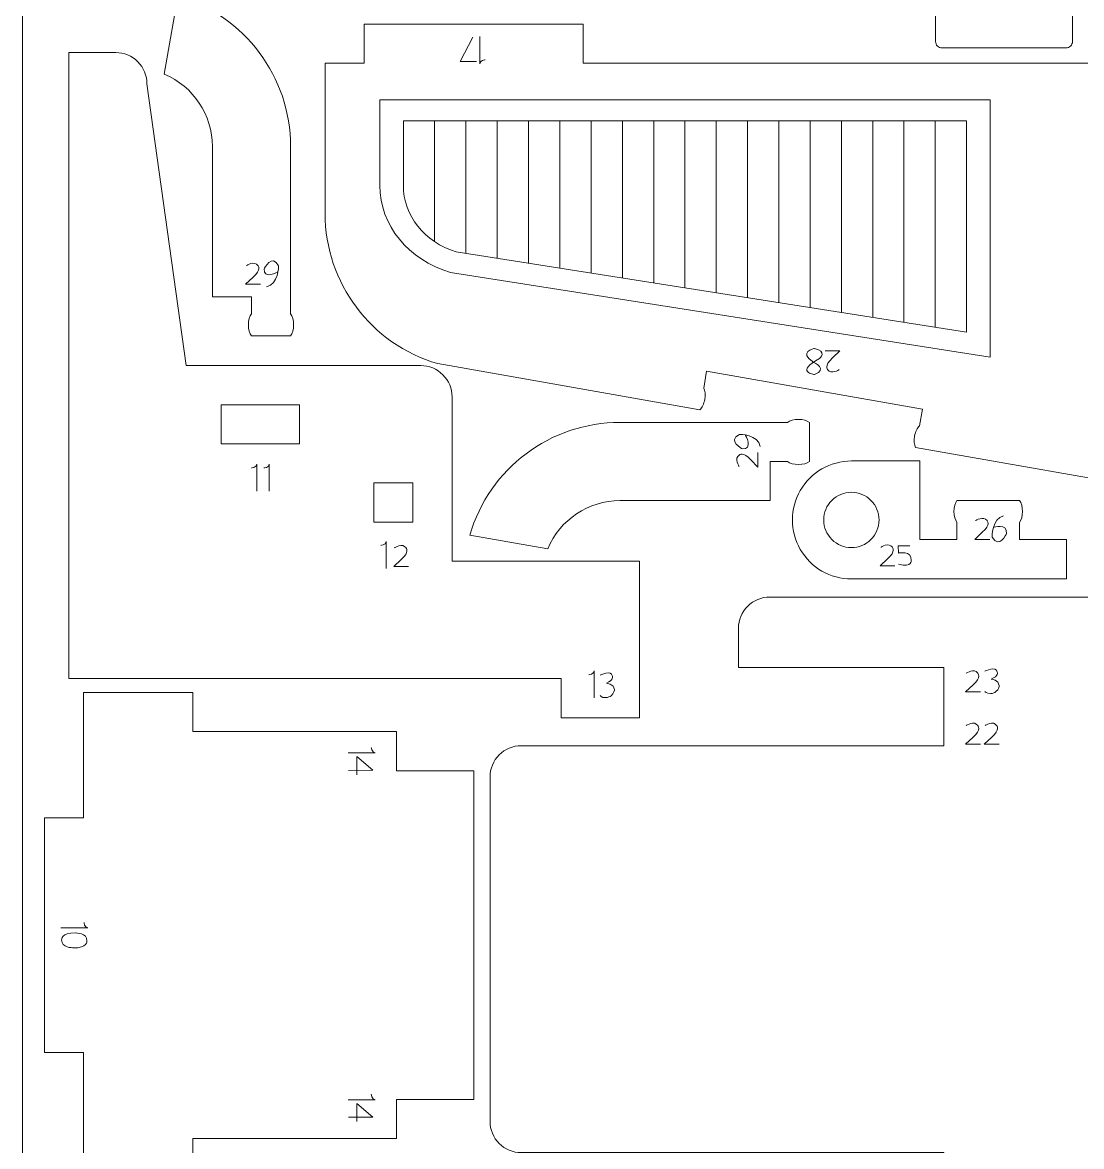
# Model space of a CAD drawing. Header units: centimetres. Extents: x -25 to 25, y -32.5 to 32.5.
# Drawn here: x -1.5 to 6.71, y -21.6 to -12.9 of the extents above; entities that cross this region are included whole.
import ezdxf

# ---------------------------------------------------------------- set-up
doc = ezdxf.new("R2010")
doc.units = ezdxf.units.CM
doc.header["$MEASUREMENT"] = 0
doc.layers.add('Capa 1', color=7, linetype='Continuous')

msp = doc.modelspace()

# ---------------------------------------------------------------- linework, layer by layer
at = {"layer": 'Capa 1', "color": 250, "lineweight": 9}
for points, knots in [([(6.31946, -12.79217), (6.31946, -12.79217), (6.63539, -12.79088), (6.63539, -12.79088), (6.63539, -12.79088), (6.63539, -12.79088), (6.63539, -13.04341), (6.63539, -13.04341), (6.63539, -13.04341), (6.63539, -13.05681), (6.63006, -13.06965), (6.62063, -13.07912), (6.62063, -13.07912), (6.61119, -13.0886), (6.59826, -13.09391), (6.58487, -13.09393), (6.58487, -13.09393), (6.58487, -13.09393), (5.62526, -13.09393), (5.62526, -13.09393), (5.62526, -13.09393), (5.61187, -13.09393), (5.59899, -13.08855), (5.58956, -13.07916), (5.58956, -13.07916), (5.58013, -13.06977), (5.57474, -13.05681), (5.57474, -13.04341), (5.57474, -13.04341), (5.57474, -13.04341), (5.57474, -11.84131), (5.57474, -11.84131), (5.57474, -11.84131), (5.57474, -11.84131), (5.22115, -11.84131), (5.22115, -11.84131), (5.22115, -11.84131), (5.22115, -11.84131), (5.22115, -7.09554), (5.22115, -7.09554), (5.22115, -7.09554), (5.22115, -7.09554), (5.57474, -7.09554), (5.57474, -7.09554), (5.57474, -7.09554), (5.57474, -7.09554), (5.57474, -5.91364), (5.57474, -5.91364), (5.57474, -5.91364), (5.57474, -5.90026), (5.58013, -5.86718), (5.58952, -5.85775), (5.58952, -5.85775), (5.59891, -5.84832), (5.61187, -5.84294), (5.62526, -5.84294), (5.62526, -5.84294), (5.62526, -5.84294), (6.58487, -5.84294), (6.58487, -5.84294), (6.58487, -5.84294), (6.59826, -5.84294), (6.61111, -5.84823), (6.62059, -5.85771), (6.62059, -5.85771), (6.63004, -5.86716), (6.63537, -5.88006), (6.63539, -5.89344), (6.63539, -5.89344), (6.63539, -5.89344), (6.63539, -6.14599), (6.63539, -6.14599), (6.63539, -6.14599), (6.63539, -6.14599), (6.31946, -6.1447), (6.31946, -6.1447)], [0, 0, 0, 0, 0.05, 0.05, 0.05, 0.05, 0.1, 0.1, 0.1, 0.1, 0.15, 0.15, 0.15, 0.15, 0.2, 0.2, 0.2, 0.2, 0.25, 0.25, 0.25, 0.25, 0.3, 0.3, 0.3, 0.3, 0.35, 0.35, 0.35, 0.35, 0.4, 0.4, 0.4, 0.4, 0.45, 0.45, 0.45, 0.45, 0.5, 0.5, 0.5, 0.5, 0.55, 0.55, 0.55, 0.55, 0.6, 0.6, 0.6, 0.6, 0.65, 0.65, 0.65, 0.65, 0.7, 0.7, 0.7, 0.7, 0.75, 0.75, 0.75, 0.75, 0.8, 0.8, 0.8, 0.8, 0.85, 0.85, 0.85, 0.85, 0.9, 0.9, 0.9, 0.9, 1, 1, 1, 1]), ([(0.27553, -15.1528), (0.27553, -15.1528), (0.27553, -15.01993), (0.27553, -15.01993), (0.27553, -15.01993), (0.27553, -15.01993), (-0.02747, -15.01993), (-0.02747, -15.01993), (-0.02747, -15.01993), (-0.02747, -15.01993), (-0.02747, -13.85626), (-0.02747, -13.85626), (-0.02747, -13.85626), (-0.02756, -13.61186), (-0.17405, -13.39157), (-0.39952, -13.29728), (-0.39952, -13.29728), (-0.39952, -13.29728), (-0.29347, -12.69297), (-0.29347, -12.69297), (-0.29347, -12.69297), (0.22308, -12.84379), (0.57823, -13.31816), (0.57849, -13.85626), (0.57849, -13.85626), (0.57849, -13.85626), (0.57853, -15.1528), (0.57853, -15.1528)], [0, 0, 0, 0, 0.125, 0.125, 0.125, 0.125, 0.25, 0.25, 0.25, 0.25, 0.375, 0.375, 0.375, 0.375, 0.5, 0.5, 0.5, 0.5, 0.625, 0.625, 0.625, 0.625, 0.75, 0.75, 0.75, 0.75, 1, 1, 1, 1]), ([(0.27553, -15.1528), (0.26154, -15.17076), (0.25227, -15.20215), (0.25227, -15.23787), (0.25227, -15.23787), (0.25227, -15.27358), (0.26154, -15.30497), (0.27553, -15.32293)], [0, 0, 0, 0, 0.3333333, 0.3333333, 0.3333333, 0.3333333, 1, 1, 1, 1]), ([(0.57853, -15.1528), (0.59252, -15.17076), (0.60179, -15.20215), (0.60179, -15.23787), (0.60179, -15.23787), (0.60179, -15.27358), (0.59252, -15.30497), (0.57853, -15.32293)], [0, 0, 0, 0, 0.3333333, 0.3333333, 0.3333333, 0.3333333, 1, 1, 1, 1]), ([(4.42689, -16.29639), (4.42689, -16.29639), (4.29402, -16.29639), (4.29402, -16.29639), (4.29402, -16.29639), (4.29402, -16.29639), (4.29402, -16.59939), (4.29402, -16.59939), (4.29402, -16.59939), (4.29402, -16.59939), (3.13035, -16.59939), (3.13035, -16.59939), (3.13035, -16.59939), (2.88595, -16.59948), (2.66566, -16.74597), (2.57137, -16.97144), (2.57137, -16.97144), (2.57137, -16.97144), (1.96706, -16.86539), (1.96706, -16.86539), (1.96706, -16.86539), (2.11788, -16.34884), (2.59225, -15.99369), (3.13035, -15.99343), (3.13035, -15.99343), (3.13035, -15.99343), (4.42689, -15.99339), (4.42689, -15.99339)], [0, 0, 0, 0, 0.125, 0.125, 0.125, 0.125, 0.25, 0.25, 0.25, 0.25, 0.375, 0.375, 0.375, 0.375, 0.5, 0.5, 0.5, 0.5, 0.625, 0.625, 0.625, 0.625, 0.75, 0.75, 0.75, 0.75, 1, 1, 1, 1]), ([(4.42689, -15.99339), (4.44485, -15.9794), (4.47624, -15.97013), (4.51196, -15.97013), (4.51196, -15.97013), (4.54767, -15.97013), (4.57906, -15.9794), (4.59702, -15.99339)], [0, 0, 0, 0, 0.3333333, 0.3333333, 0.3333333, 0.3333333, 1, 1, 1, 1]), ([(4.42689, -16.29639), (4.44485, -16.31038), (4.47624, -16.31965), (4.51196, -16.31965), (4.51196, -16.31965), (4.54767, -16.31965), (4.57906, -16.31038), (4.59702, -16.29639)], [0, 0, 0, 0, 0.3333333, 0.3333333, 0.3333333, 0.3333333, 1, 1, 1, 1]), ([(1.99942, -18.69102), (1.99942, -18.69102), (1.39809, -18.69102), (1.39809, -18.69102), (1.39809, -18.69102), (1.39809, -18.69102), (1.39809, -18.38802), (1.39809, -18.38802), (1.39809, -18.38802), (1.39809, -18.38802), (-0.17743, -18.38802), (-0.17743, -18.38802), (-0.17743, -18.38802), (-0.17743, -18.38802), (-0.17743, -18.08502), (-0.17743, -18.08502), (-0.17743, -18.08502), (-0.17743, -18.08502), (-1.02575, -18.08502), (-1.02575, -18.08502), (-1.02575, -18.08502), (-1.02575, -18.08502), (-1.02575, -19.05458), (-1.02575, -19.05458), (-1.02575, -19.05458), (-1.02575, -19.05458), (-1.32875, -19.05458), (-1.32875, -19.05458), (-1.32875, -19.05458), (-1.32875, -19.05458), (-1.32875, -20.87251), (-1.32875, -20.87251), (-1.32875, -20.87251), (-1.32875, -20.87251), (-1.02575, -20.87251), (-1.02575, -20.87251), (-1.02575, -20.87251), (-1.02575, -20.87251), (-1.02575, -21.84203), (-1.02575, -21.84203), (-1.02575, -21.84203), (-1.02575, -21.84203), (-0.17743, -21.84203), (-0.17743, -21.84203), (-0.17743, -21.84203), (-0.17743, -21.84203), (-0.17743, -21.53907), (-0.17743, -21.53907), (-0.17743, -21.53907), (-0.17743, -21.53907), (1.39809, -21.53907), (1.39809, -21.53907), (1.39809, -21.53907), (1.39809, -21.53907), (1.39809, -21.23607), (1.39809, -21.23607), (1.39809, -21.23607), (1.39809, -21.23607), (1.99942, -21.23607), (1.99942, -21.23607), (1.99942, -21.23607), (1.99942, -21.23607), (1.99942, -18.69102), (1.99942, -18.69102)], [0, 0, 0, 0, 0.0588235, 0.0588235, 0.0588235, 0.0588235, 0.1176471, 0.1176471, 0.1176471, 0.1176471, 0.1764706, 0.1764706, 0.1764706, 0.1764706, 0.2352941, 0.2352941, 0.2352941, 0.2352941, 0.2941176, 0.2941176, 0.2941176, 0.2941176, 0.3529412, 0.3529412, 0.3529412, 0.3529412, 0.4117647, 0.4117647, 0.4117647, 0.4117647, 0.4705882, 0.4705882, 0.4705882, 0.4705882, 0.5294118, 0.5294118, 0.5294118, 0.5294118, 0.5882353, 0.5882353, 0.5882353, 0.5882353, 0.6470588, 0.6470588, 0.6470588, 0.6470588, 0.7058824, 0.7058824, 0.7058824, 0.7058824, 0.7647059, 0.7647059, 0.7647059, 0.7647059, 0.8235294, 0.8235294, 0.8235294, 0.8235294, 0.8823529, 0.8823529, 0.8823529, 0.8823529, 1, 1, 1, 1])]:
    msp.add_open_spline(points, degree=3, knots=knots, dxfattribs=at)
at = {"layer": 'Capa 1', "color": 250, "lineweight": 20}
msp.add_open_spline([(-1.49818, -21.91744), (-1.49818, -21.91744), (-1.49818, -12.53607), (-1.49818, -12.53607)], degree=3, dxfattribs=at)
at = {"layer": 'Capa 1', "color": 18, "lineweight": 9}
for points, knots in [([(13.26842, -21.57403), (13.33275, -21.57399), (13.39441, -21.5484), (13.4399, -21.50291), (13.4399, -21.50291), (13.48535, -21.45737), (13.51086, -21.39597), (13.51082, -21.33163), (13.51082, -21.33163), (13.51082, -21.33163), (13.51082, -21.27107), (13.51082, -21.27107), (13.51082, -21.27107), (13.51082, -21.27107), (11.93529, -21.27107), (11.93529, -21.27107), (11.93529, -21.27107), (11.93529, -21.27107), (11.93529, -20.96807), (11.93529, -20.96807), (11.93529, -20.96807), (11.93529, -20.96807), (13.51082, -20.96807), (13.51082, -20.96807), (13.51082, -20.96807), (13.51082, -20.96807), (13.51082, -16.74842), (13.51082, -16.74842), (13.51082, -16.74842), (13.51082, -16.72351), (13.52355, -16.70038), (13.54455, -16.68701), (13.54455, -16.68701), (13.54455, -16.68701), (14.1607, -16.29561), (14.1607, -16.29561), (14.1607, -16.29561), (14.51081, -16.07307), (14.72282, -15.68749), (14.72274, -15.27262), (14.72274, -15.27262), (14.72274, -15.27262), (14.72274, -13.21166), (14.72274, -13.21166), (14.72274, -13.21166), (14.72274, -13.21166), (13.51082, -13.21166), (13.51082, -13.21166), (13.51082, -13.21166), (13.51082, -13.21166), (13.51082, -14.06002), (13.51082, -14.06002), (13.51082, -14.06002), (13.51082, -14.06002), (13.20782, -14.06002), (13.20782, -14.06002), (13.20782, -14.06002), (13.20782, -14.06002), (13.20782, -13.21166), (13.20782, -13.21166), (13.20782, -13.21166), (13.20782, -13.21166), (12.84426, -13.21166), (12.84426, -13.21166), (12.84426, -13.21166), (12.84426, -13.21166), (12.84426, -12.90866), (12.84426, -12.90866), (12.84426, -12.90866), (12.84426, -12.90866), (11.14753, -12.90866), (11.14753, -12.90866), (11.14753, -12.90866), (11.14753, -12.90866), (11.14753, -13.21166), (11.14753, -13.21166), (11.14753, -13.21166), (11.14753, -13.21166), (7.75413, -13.21166), (7.75413, -13.21166), (7.75413, -13.21166), (7.75413, -13.21166), (7.75413, -14.06002), (7.75413, -14.06002), (7.75413, -14.06002), (7.75413, -14.06002), (7.45113, -14.06002), (7.45113, -14.06002), (7.45113, -14.06002), (7.45113, -14.06002), (7.45113, -13.21166), (7.45113, -13.21166), (7.45113, -13.21166), (7.45113, -13.21166), (2.84576, -13.21166), (2.84576, -13.21166), (2.84576, -13.21166), (2.84576, -13.21166), (2.84576, -12.90866), (2.84576, -12.90866), (2.84576, -12.90866), (2.84576, -12.90866), (1.14908, -12.90866), (1.14908, -12.90866), (1.14908, -12.90866), (1.14908, -12.90866), (1.14908, -13.21166), (1.14908, -13.21166), (1.14908, -13.21166), (1.14908, -13.21166), (0.84608, -13.21166), (0.84608, -13.21166), (0.84608, -13.21166), (0.84608, -13.21166), (0.84608, -14.37533), (0.84608, -14.37533), (0.84608, -14.37533), (0.84629, -14.91403), (1.20098, -15.38771), (1.71808, -15.53862), (1.71808, -15.53862), (1.71808, -15.53862), (3.74904, -15.89496), (3.74904, -15.89496)], [0, 0, 0, 0, 0.03125, 0.03125, 0.03125, 0.03125, 0.0625, 0.0625, 0.0625, 0.0625, 0.09375, 0.09375, 0.09375, 0.09375, 0.125, 0.125, 0.125, 0.125, 0.15625, 0.15625, 0.15625, 0.15625, 0.1875, 0.1875, 0.1875, 0.1875, 0.21875, 0.21875, 0.21875, 0.21875, 0.25, 0.25, 0.25, 0.25, 0.28125, 0.28125, 0.28125, 0.28125, 0.3125, 0.3125, 0.3125, 0.3125, 0.34375, 0.34375, 0.34375, 0.34375, 0.375, 0.375, 0.375, 0.375, 0.40625, 0.40625, 0.40625, 0.40625, 0.4375, 0.4375, 0.4375, 0.4375, 0.46875, 0.46875, 0.46875, 0.46875, 0.5, 0.5, 0.5, 0.5, 0.53125, 0.53125, 0.53125, 0.53125, 0.5625, 0.5625, 0.5625, 0.5625, 0.59375, 0.59375, 0.59375, 0.59375, 0.625, 0.625, 0.625, 0.625, 0.65625, 0.65625, 0.65625, 0.65625, 0.6875, 0.6875, 0.6875, 0.6875, 0.71875, 0.71875, 0.71875, 0.71875, 0.75, 0.75, 0.75, 0.75, 0.78125, 0.78125, 0.78125, 0.78125, 0.8125, 0.8125, 0.8125, 0.8125, 0.84375, 0.84375, 0.84375, 0.84375, 0.875, 0.875, 0.875, 0.875, 0.90625, 0.90625, 0.90625, 0.90625, 0.9375, 0.9375, 0.9375, 0.9375, 1, 1, 1, 1]), ([(-1.13982, -17.97749), (-1.13982, -17.97749), (-1.13982, -13.12977), (-1.13982, -13.12977), (-1.13982, -13.12977), (-1.13982, -13.12977), (-0.77622, -13.12977), (-0.77622, -13.12977), (-0.77622, -13.12977), (-0.71193, -13.12981), (-0.65022, -13.1554), (-0.60477, -13.20089), (-0.60477, -13.20089), (-0.55932, -13.24643), (-0.53382, -13.30783), (-0.53386, -13.37213), (-0.53386, -13.37213), (-0.53386, -13.37213), (-0.23086, -15.55361), (-0.23086, -15.55361), (-0.23086, -15.55361), (-0.23086, -15.55361), (1.58702, -15.55361), (1.58702, -15.55361), (1.58702, -15.55361), (1.65136, -15.55365), (1.71302, -15.57924), (1.75851, -15.62478), (1.75851, -15.62478), (1.80396, -15.67027), (1.82947, -15.73167), (1.82942, -15.79601), (1.82942, -15.79601), (1.82942, -15.79601), (1.82942, -17.06853), (1.82942, -17.06853), (1.82942, -17.06853), (2.37527, -17.06853), (2.73541, -17.06853), (3.28128, -17.06853), (3.28128, -17.06853), (3.28128, -17.06853), (3.28128, -18.28049), (3.28128, -18.28049), (3.28128, -18.28049), (3.28128, -18.28049), (2.67528, -18.28049), (2.67528, -18.28049), (2.67528, -18.28049), (2.67528, -18.28049), (2.67528, -17.97749), (2.67528, -17.97749), (2.67528, -17.97749), (2.67528, -17.97749), (-1.13982, -17.97749), (-1.13982, -17.97749)], [0, 0, 0, 0, 0.0666667, 0.0666667, 0.0666667, 0.0666667, 0.1333333, 0.1333333, 0.1333333, 0.1333333, 0.2, 0.2, 0.2, 0.2, 0.2666667, 0.2666667, 0.2666667, 0.2666667, 0.3333333, 0.3333333, 0.3333333, 0.3333333, 0.4, 0.4, 0.4, 0.4, 0.4666667, 0.4666667, 0.4666667, 0.4666667, 0.5333333, 0.5333333, 0.5333333, 0.5333333, 0.6, 0.6, 0.6, 0.6, 0.6666667, 0.6666667, 0.6666667, 0.6666667, 0.7333333, 0.7333333, 0.7333333, 0.7333333, 0.8, 0.8, 0.8, 0.8, 0.8666667, 0.8666667, 0.8666667, 0.8666667, 1, 1, 1, 1]), ([(3.77866, -15.72742), (3.77866, -15.72742), (3.80136, -15.59654), (3.80136, -15.59654), (3.80136, -15.59654), (3.80136, -15.59654), (5.47254, -15.88974), (5.47254, -15.88974), (5.47254, -15.88974), (5.47254, -15.88974), (5.44983, -16.02062), (5.44983, -16.02062)], [0, 0, 0, 0, 0.25, 0.25, 0.25, 0.25, 0.5, 0.5, 0.5, 0.5, 1, 1, 1, 1]), ([(3.77865, -15.72743), (3.7893, -15.74755), (3.79296, -15.78008), (3.78675, -15.81525), (3.78675, -15.81525), (3.78053, -15.85042), (3.76594, -15.87971), (3.74904, -15.89496)], [0, 0, 0, 0, 0.3333333, 0.3333333, 0.3333333, 0.3333333, 1, 1, 1, 1]), ([(0.6478, -15.85661), (0.6478, -15.85661), (0.0418, -15.85661), (0.0418, -15.85661), (0.0418, -15.85661), (0.0418, -15.85661), (0.0418, -16.15961), (0.0418, -16.15961), (0.0418, -16.15961), (0.0418, -16.15961), (0.6478, -16.15961), (0.6478, -16.15961), (0.6478, -16.15961), (0.6478, -16.15961), (0.6478, -15.85661), (0.6478, -15.85661)], [0, 0, 0, 0, 0.2, 0.2, 0.2, 0.2, 0.4, 0.4, 0.4, 0.4, 0.6, 0.6, 0.6, 0.6, 1, 1, 1, 1]), ([(5.44982, -16.02063), (5.43292, -16.03588), (5.41833, -16.06517), (5.41211, -16.10035), (5.41211, -16.10035), (5.40589, -16.13551), (5.40956, -16.16804), (5.42021, -16.18816)], [0, 0, 0, 0, 0.3333333, 0.3333333, 0.3333333, 0.3333333, 1, 1, 1, 1]), ([(5.42021, -16.18816), (5.42021, -16.18816), (7.45113, -16.54451), (7.45113, -16.54451), (7.45113, -16.54451), (7.45113, -16.54451), (8.55526, -20.66507), (8.55526, -20.66507), (8.55526, -20.66507), (8.55526, -20.66507), (8.33785, -21.2468), (8.33785, -21.2468), (8.33785, -21.2468), (8.3101, -21.32132), (8.32062, -21.40471), (8.36607, -21.46998), (8.36607, -21.46998), (8.41148, -21.53529), (8.48537, -21.57416), (8.56489, -21.57403)], [0, 0, 0, 0, 0.1666667, 0.1666667, 0.1666667, 0.1666667, 0.3333333, 0.3333333, 0.3333333, 0.3333333, 0.5, 0.5, 0.5, 0.5, 0.6666667, 0.6666667, 0.6666667, 0.6666667, 1, 1, 1, 1]), ([(6.22486, -16.76746), (6.22486, -16.76746), (6.22486, -16.90033), (6.22486, -16.90033), (6.22486, -16.90033), (6.22486, -16.90033), (6.58842, -16.90033), (6.58842, -16.90033), (6.58842, -16.90033), (6.58842, -16.90033), (6.58842, -17.20545), (6.58842, -17.20545), (6.58842, -17.20545), (6.58842, -17.20545), (4.92271, -17.20545), (4.92271, -17.20545), (4.92271, -17.20545), (4.75954, -17.20545), (4.60881, -17.11841), (4.52724, -16.97714), (4.52724, -16.97714), (4.44568, -16.83587), (4.44568, -16.66179), (4.52724, -16.52052), (4.52724, -16.52052), (4.60881, -16.37924), (4.75954, -16.2922), (4.92271, -16.2922), (4.92271, -16.2922), (4.92271, -16.2922), (5.45203, -16.2922), (5.45203, -16.2922), (5.45203, -16.2922), (5.45203, -16.2922), (5.45203, -16.90033), (5.45203, -16.90033), (5.45203, -16.90033), (5.45203, -16.90033), (5.74005, -16.90033), (5.74005, -16.90033), (5.74005, -16.90033), (5.74005, -16.90033), (5.74005, -16.76746), (5.74005, -16.76746)], [0, 0, 0, 0, 0.0833333, 0.0833333, 0.0833333, 0.0833333, 0.1666667, 0.1666667, 0.1666667, 0.1666667, 0.25, 0.25, 0.25, 0.25, 0.3333333, 0.3333333, 0.3333333, 0.3333333, 0.4166667, 0.4166667, 0.4166667, 0.4166667, 0.5, 0.5, 0.5, 0.5, 0.5833333, 0.5833333, 0.5833333, 0.5833333, 0.6666667, 0.6666667, 0.6666667, 0.6666667, 0.75, 0.75, 0.75, 0.75, 0.8333333, 0.8333333, 0.8333333, 0.8333333, 1, 1, 1, 1]), ([(1.52642, -16.46257), (1.52642, -16.46257), (1.22346, -16.46257), (1.22346, -16.46257), (1.22346, -16.46257), (1.22346, -16.46257), (1.22346, -16.76557), (1.22346, -16.76557), (1.22346, -16.76557), (1.22346, -16.76557), (1.52642, -16.76557), (1.52642, -16.76557), (1.52642, -16.76557), (1.52642, -16.76557), (1.52642, -16.46257), (1.52642, -16.46257)], [0, 0, 0, 0, 0.2, 0.2, 0.2, 0.2, 0.4, 0.4, 0.4, 0.4, 0.6, 0.6, 0.6, 0.6, 1, 1, 1, 1]), ([(5.13694, -16.74883), (5.13689, -16.69196), (5.11428, -16.63747), (5.07405, -16.59728), (5.07405, -16.59728), (5.03381, -16.5571), (4.97954, -16.53456), (4.92271, -16.53456), (4.92271, -16.53456), (4.86585, -16.53461), (4.81132, -16.55722), (4.77113, -16.59745), (4.77113, -16.59745), (4.73098, -16.63769), (4.70841, -16.69196), (4.70845, -16.74883), (4.70845, -16.74883), (4.70849, -16.80569), (4.73111, -16.86018), (4.77134, -16.90037), (4.77134, -16.90037), (4.81157, -16.94056), (4.86585, -16.96309), (4.92271, -16.96305), (4.92271, -16.96305), (4.97954, -16.96301), (5.03407, -16.94039), (5.07426, -16.90016), (5.07426, -16.90016), (5.1144, -16.85997), (5.13698, -16.80569), (5.13694, -16.74883)], [0, 0, 0, 0, 0.1111111, 0.1111111, 0.1111111, 0.1111111, 0.2222222, 0.2222222, 0.2222222, 0.2222222, 0.3333333, 0.3333333, 0.3333333, 0.3333333, 0.4444444, 0.4444444, 0.4444444, 0.4444444, 0.5555556, 0.5555556, 0.5555556, 0.5555556, 0.6666667, 0.6666667, 0.6666667, 0.6666667, 0.7777778, 0.7777778, 0.7777778, 0.7777778, 1, 1, 1, 1]), ([(5.74005, -16.59733), (5.72606, -16.61529), (5.71679, -16.64668), (5.71679, -16.6824), (5.71679, -16.6824), (5.71679, -16.71811), (5.72606, -16.7495), (5.74005, -16.76746)], [0, 0, 0, 0, 0.3333333, 0.3333333, 0.3333333, 0.3333333, 1, 1, 1, 1]), ([(6.22486, -16.59733), (6.23885, -16.61529), (6.24812, -16.64668), (6.24812, -16.6824), (6.24812, -16.6824), (6.24812, -16.71811), (6.23885, -16.7495), (6.22486, -16.76746)], [0, 0, 0, 0, 0.3333333, 0.3333333, 0.3333333, 0.3333333, 1, 1, 1, 1]), ([(4.0482, -17.89101), (4.0482, -17.89101), (4.0482, -17.58805), (4.0482, -17.58805), (4.0482, -17.58805), (4.04825, -17.52372), (4.07384, -17.46206), (4.11937, -17.41661), (4.11937, -17.41661), (4.16486, -17.37111), (4.22627, -17.34561), (4.2906, -17.34565), (4.2906, -17.34565), (4.2906, -17.34565), (7.33471, -17.34565), (7.33471, -17.34565), (7.33471, -17.34565), (7.39904, -17.34569), (7.4607, -17.37128), (7.50615, -17.41682), (7.50615, -17.41682), (7.5516, -17.46231), (7.57715, -17.52372), (7.57711, -17.58805), (7.57711, -17.58805), (7.57711, -17.58805), (7.57711, -22.55698), (7.57711, -22.55698), (7.57711, -22.55698), (7.57707, -22.62131), (7.55148, -22.68297), (7.50594, -22.72842), (7.50594, -22.72842), (7.46045, -22.77387), (7.39904, -22.79942), (7.33471, -22.79938), (7.33471, -22.79938), (7.33471, -22.79938), (4.2906, -22.79938), (4.2906, -22.79938), (4.2906, -22.79938), (4.22627, -22.79934), (4.16461, -22.77375), (4.11916, -22.72821), (4.11916, -22.72821), (4.07367, -22.68272), (4.04816, -22.62131), (4.0482, -22.55698), (4.0482, -22.55698), (4.0482, -22.55698), (4.0482, -22.25398), (4.0482, -22.25398), (4.0482, -22.25398), (4.0482, -22.25398), (5.63798, -22.25398), (5.63798, -22.25398), (5.63798, -22.25398), (5.63798, -22.25398), (5.63798, -21.64802), (5.63798, -21.64802), (5.63798, -21.64802), (5.63798, -21.64802), (2.36578, -21.64802), (2.36578, -21.64802), (2.36578, -21.64802), (2.30145, -21.64797), (2.23979, -21.62238), (2.19429, -21.57689), (2.19429, -21.57689), (2.14884, -21.53136), (2.12334, -21.46995), (2.12338, -21.40566), (2.12338, -21.40566), (2.12338, -21.40566), (2.12338, -18.73937), (2.12338, -18.73937), (2.12338, -18.73937), (2.12342, -18.67504), (2.14901, -18.61338), (2.19455, -18.56793), (2.19455, -18.56793), (2.24004, -18.52248), (2.30145, -18.49697), (2.36578, -18.49701), (2.36578, -18.49701), (2.36578, -18.49701), (5.63798, -18.49701), (5.63798, -18.49701), (5.63798, -18.49701), (5.63798, -18.49701), (5.63798, -17.89101), (5.63798, -17.89101), (5.63798, -17.89101), (5.63798, -17.89101), (4.0482, -17.89101), (4.0482, -17.89101)], [0, 0, 0, 0, 0.04, 0.04, 0.04, 0.04, 0.08, 0.08, 0.08, 0.08, 0.12, 0.12, 0.12, 0.12, 0.16, 0.16, 0.16, 0.16, 0.2, 0.2, 0.2, 0.2, 0.24, 0.24, 0.24, 0.24, 0.28, 0.28, 0.28, 0.28, 0.32, 0.32, 0.32, 0.32, 0.36, 0.36, 0.36, 0.36, 0.4, 0.4, 0.4, 0.4, 0.44, 0.44, 0.44, 0.44, 0.48, 0.48, 0.48, 0.48, 0.52, 0.52, 0.52, 0.52, 0.56, 0.56, 0.56, 0.56, 0.6, 0.6, 0.6, 0.6, 0.64, 0.64, 0.64, 0.64, 0.68, 0.68, 0.68, 0.68, 0.72, 0.72, 0.72, 0.72, 0.76, 0.76, 0.76, 0.76, 0.8, 0.8, 0.8, 0.8, 0.84, 0.84, 0.84, 0.84, 0.88, 0.88, 0.88, 0.88, 0.92, 0.92, 0.92, 0.92, 1, 1, 1, 1]), ([(5.42021, -26.9599), (5.42021, -26.9599), (7.45113, -26.60355), (7.45113, -26.60355), (7.45113, -26.60355), (7.45113, -26.60355), (8.55526, -22.48299), (8.55526, -22.48299), (8.55526, -22.48299), (8.55526, -22.48299), (8.33785, -21.90126), (8.33785, -21.90126), (8.33785, -21.90126), (8.30997, -21.82695), (8.32028, -21.74369), (8.36544, -21.67842), (8.36544, -21.67842), (8.41059, -21.61311), (8.48553, -21.57411), (8.56489, -21.57403), (8.56489, -21.57403), (8.56489, -21.57403), (13.26842, -21.57403), (13.26842, -21.57403), (13.26842, -21.57403), (13.33267, -21.57398), (13.39433, -21.59945), (13.43978, -21.64485), (13.43978, -21.64485), (13.48523, -21.69026), (13.51077, -21.75218), (13.51082, -21.81643), (13.51082, -21.81643), (13.51082, -21.81643), (13.51082, -21.87699), (13.51082, -21.87699), (13.51082, -21.87699), (13.51082, -21.87699), (11.93529, -21.87699), (11.93529, -21.87699), (11.93529, -21.87699), (11.93529, -21.87699), (11.93529, -22.17999), (11.93529, -22.17999), (11.93529, -22.17999), (11.93529, -22.17999), (13.51082, -22.17999), (13.51082, -22.17999), (13.51082, -22.17999), (13.51082, -22.17999), (13.51082, -26.39964), (13.51082, -26.39964), (13.51082, -26.39964), (13.51082, -26.42455), (13.52355, -26.44768), (13.54455, -26.46105), (13.54455, -26.46105), (13.54455, -26.46105), (14.1607, -26.85245), (14.1607, -26.85245), (14.1607, -26.85245), (14.51064, -27.07469), (14.72269, -27.46087), (14.72278, -27.87544), (14.72278, -27.87544), (14.72278, -27.87544), (14.72278, -29.9364), (14.72278, -29.9364), (14.72278, -29.9364), (14.72278, -29.9364), (13.51082, -29.9364), (13.51082, -29.9364), (13.51082, -29.9364), (13.51082, -29.9364), (13.51082, -29.08804), (13.51082, -29.08804), (13.51082, -29.08804), (13.51082, -29.08804), (13.20786, -29.08804), (13.20786, -29.08804), (13.20786, -29.08804), (13.20786, -29.08804), (13.20786, -29.9364), (13.20786, -29.9364), (13.20786, -29.9364), (13.20786, -29.9364), (12.84426, -29.9364), (12.84426, -29.9364), (12.84426, -29.9364), (12.84426, -29.9364), (12.84426, -30.2394), (12.84426, -30.2394), (12.84426, -30.2394), (12.84426, -30.2394), (11.14753, -30.2394), (11.14753, -30.2394), (11.14753, -30.2394), (11.14753, -30.2394), (11.14753, -29.9364), (11.14753, -29.9364), (11.14753, -29.9364), (11.14753, -29.9364), (7.75413, -29.9364), (7.75413, -29.9364), (7.75413, -29.9364), (7.75413, -29.9364), (7.75413, -29.08804), (7.75413, -29.08804), (7.75413, -29.08804), (7.75413, -29.08804), (7.45113, -29.08804), (7.45113, -29.08804), (7.45113, -29.08804), (7.45113, -29.08804), (7.45113, -29.9364), (7.45113, -29.9364), (7.45113, -29.9364), (7.45113, -29.9364), (2.8458, -29.9364), (2.8458, -29.9364), (2.8458, -29.9364), (2.8458, -29.9364), (2.8458, -30.2394), (2.8458, -30.2394), (2.8458, -30.2394), (2.8458, -30.2394), (1.14908, -30.2394), (1.14908, -30.2394), (1.14908, -30.2394), (1.14908, -30.2394), (1.14908, -29.9364), (1.14908, -29.9364), (1.14908, -29.9364), (1.14908, -29.9364), (0.84608, -29.9364), (0.84608, -29.9364), (0.84608, -29.9364), (0.84608, -29.9364), (0.84608, -28.77273), (0.84608, -28.77273), (0.84608, -28.77273), (0.84591, -28.23454), (1.20158, -27.76056), (1.71808, -27.60944), (1.71808, -27.60944), (1.71808, -27.60944), (3.74904, -27.2531), (3.74904, -27.2531)], [0, 0, 0, 0, 0.0263158, 0.0263158, 0.0263158, 0.0263158, 0.0526316, 0.0526316, 0.0526316, 0.0526316, 0.0789474, 0.0789474, 0.0789474, 0.0789474, 0.1052632, 0.1052632, 0.1052632, 0.1052632, 0.1315789, 0.1315789, 0.1315789, 0.1315789, 0.1578947, 0.1578947, 0.1578947, 0.1578947, 0.1842105, 0.1842105, 0.1842105, 0.1842105, 0.2105263, 0.2105263, 0.2105263, 0.2105263, 0.2368421, 0.2368421, 0.2368421, 0.2368421, 0.2631579, 0.2631579, 0.2631579, 0.2631579, 0.2894737, 0.2894737, 0.2894737, 0.2894737, 0.3157895, 0.3157895, 0.3157895, 0.3157895, 0.3421053, 0.3421053, 0.3421053, 0.3421053, 0.3684211, 0.3684211, 0.3684211, 0.3684211, 0.3947368, 0.3947368, 0.3947368, 0.3947368, 0.4210526, 0.4210526, 0.4210526, 0.4210526, 0.4473684, 0.4473684, 0.4473684, 0.4473684, 0.4736842, 0.4736842, 0.4736842, 0.4736842, 0.5, 0.5, 0.5, 0.5, 0.5263158, 0.5263158, 0.5263158, 0.5263158, 0.5526316, 0.5526316, 0.5526316, 0.5526316, 0.5789474, 0.5789474, 0.5789474, 0.5789474, 0.6052632, 0.6052632, 0.6052632, 0.6052632, 0.6315789, 0.6315789, 0.6315789, 0.6315789, 0.6578947, 0.6578947, 0.6578947, 0.6578947, 0.6842105, 0.6842105, 0.6842105, 0.6842105, 0.7105263, 0.7105263, 0.7105263, 0.7105263, 0.7368421, 0.7368421, 0.7368421, 0.7368421, 0.7631579, 0.7631579, 0.7631579, 0.7631579, 0.7894737, 0.7894737, 0.7894737, 0.7894737, 0.8157895, 0.8157895, 0.8157895, 0.8157895, 0.8421053, 0.8421053, 0.8421053, 0.8421053, 0.8684211, 0.8684211, 0.8684211, 0.8684211, 0.8947368, 0.8947368, 0.8947368, 0.8947368, 0.9210526, 0.9210526, 0.9210526, 0.9210526, 0.9473684, 0.9473684, 0.9473684, 0.9473684, 1, 1, 1, 1])]:
    msp.add_open_spline(points, degree=3, knots=knots, dxfattribs=at)
at = {"layer": 'Capa 1', "color": 22, "lineweight": 5}
for points, knots in [([(2.01824, -13.19921), (2.01824, -13.19921), (1.89298, -13.19921), (1.89298, -13.19921), (1.89298, -13.19921), (1.89298, -13.19921), (1.9902, -13.00963), (1.9902, -13.00963)], [0, 0, 0, 0, 0.3333333, 0.3333333, 0.3333333, 0.3333333, 1, 1, 1, 1]), ([(0.48114, -14.82695), (0.48114, -14.82695), (0.36647, -14.89174), (0.37469, -14.80328), (0.37469, -14.80328), (0.37469, -14.80328), (0.43437, -14.68365), (0.48602, -14.78136), (0.48602, -14.78136), (0.48602, -14.78136), (0.48555, -14.92649), (0.39095, -14.94274)], [0, 0, 0, 0, 0.25, 0.25, 0.25, 0.25, 0.5, 0.5, 0.5, 0.5, 1, 1, 1, 1]), ([(0.23686, -14.77961), (0.23686, -14.77961), (0.29869, -14.7388), (0.32585, -14.77961), (0.32585, -14.77961), (0.32585, -14.77961), (0.35677, -14.81051), (0.28878, -14.86985)], [0, 0, 0, 0, 0.3333333, 0.3333333, 0.3333333, 0.3333333, 1, 1, 1, 1]), ([(0.28878, -14.86985), (0.28878, -14.86985), (0.2307, -14.92423), (0.2307, -14.92423), (0.2307, -14.92423), (0.2307, -14.92423), (0.34602, -14.92423), (0.34602, -14.92423)], [0, 0, 0, 0, 0.3333333, 0.3333333, 0.3333333, 0.3333333, 1, 1, 1, 1]), ([(4.63221, -15.52896), (4.63221, -15.52896), (4.74402, -15.58267), (4.63695, -15.62314), (4.63695, -15.62314), (4.63695, -15.62314), (4.48025, -15.60196), (4.67626, -15.49929), (4.67626, -15.49929), (4.67626, -15.49929), (4.73992, -15.44392), (4.63661, -15.42028), (4.63661, -15.42028), (4.63661, -15.42028), (4.5032, -15.45158), (4.63221, -15.52896)], [0, 0, 0, 0, 0.2, 0.2, 0.2, 0.2, 0.4, 0.4, 0.4, 0.4, 0.6, 0.6, 0.6, 0.6, 1, 1, 1, 1]), ([(4.77565, -15.49471), (4.77565, -15.49471), (4.83373, -15.44033), (4.83373, -15.44033), (4.83373, -15.44033), (4.83373, -15.44033), (4.71841, -15.44033), (4.71841, -15.44033)], [0, 0, 0, 0, 0.3333333, 0.3333333, 0.3333333, 0.3333333, 1, 1, 1, 1]), ([(4.82757, -15.58495), (4.82757, -15.58495), (4.76574, -15.62576), (4.73858, -15.58495), (4.73858, -15.58495), (4.73858, -15.58495), (4.70766, -15.55405), (4.77565, -15.49471)], [0, 0, 0, 0, 0.3333333, 0.3333333, 0.3333333, 0.3333333, 1, 1, 1, 1]), ([(4.10104, -16.09078), (4.10104, -16.09078), (4.16583, -16.20545), (4.07737, -16.19723), (4.07737, -16.19723), (4.07737, -16.19723), (3.95774, -16.13755), (4.05545, -16.0859), (4.05545, -16.0859), (4.05545, -16.0859), (4.20058, -16.08637), (4.21683, -16.18097)], [0, 0, 0, 0, 0.25, 0.25, 0.25, 0.25, 0.5, 0.5, 0.5, 0.5, 1, 1, 1, 1]), ([(4.0537, -16.33506), (4.0537, -16.33506), (4.01289, -16.27323), (4.0537, -16.24607), (4.0537, -16.24607), (4.0537, -16.24607), (4.0846, -16.21515), (4.14394, -16.28314)], [0, 0, 0, 0, 0.3333333, 0.3333333, 0.3333333, 0.3333333, 1, 1, 1, 1]), ([(4.14394, -16.28314), (4.14394, -16.28314), (4.19832, -16.34122), (4.19832, -16.34122), (4.19832, -16.34122), (4.19832, -16.34122), (4.19832, -16.2259), (4.19832, -16.2259)], [0, 0, 0, 0, 0.3333333, 0.3333333, 0.3333333, 0.3333333, 1, 1, 1, 1]), ([(5.88505, -16.75432), (5.88505, -16.75432), (5.94688, -16.71351), (5.97404, -16.75432), (5.97404, -16.75432), (5.97404, -16.75432), (6.00496, -16.78522), (5.93697, -16.84456)], [0, 0, 0, 0, 0.3333333, 0.3333333, 0.3333333, 0.3333333, 1, 1, 1, 1]), ([(6.02484, -16.80744), (6.02484, -16.80744), (6.12868, -16.76689), (6.12373, -16.85555), (6.12373, -16.85555), (6.12373, -16.85555), (6.06854, -16.97732), (6.01328, -16.88163), (6.01328, -16.88163), (6.01328, -16.88163), (6.00834, -16.73656), (6.10225, -16.7168)], [0, 0, 0, 0, 0.25, 0.25, 0.25, 0.25, 0.5, 0.5, 0.5, 0.5, 1, 1, 1, 1]), ([(5.93697, -16.84456), (5.93697, -16.84456), (5.87889, -16.89894), (5.87889, -16.89894), (5.87889, -16.89894), (5.87889, -16.89894), (5.99421, -16.89894), (5.99421, -16.89894)], [0, 0, 0, 0, 0.3333333, 0.3333333, 0.3333333, 0.3333333, 1, 1, 1, 1]), ([(1.384, -16.96488), (1.384, -16.96488), (1.44583, -16.92407), (1.47299, -16.96488), (1.47299, -16.96488), (1.47299, -16.96488), (1.50391, -16.99578), (1.43592, -17.05512)], [0, 0, 0, 0, 0.3333333, 0.3333333, 0.3333333, 0.3333333, 1, 1, 1, 1]), ([(5.15131, -16.96064), (5.15131, -16.96064), (5.21314, -16.91983), (5.2403, -16.96064), (5.2403, -16.96064), (5.2403, -16.96064), (5.27122, -16.99154), (5.20323, -17.05088)], [0, 0, 0, 0, 0.3333333, 0.3333333, 0.3333333, 0.3333333, 1, 1, 1, 1]), ([(5.3755, -16.94967), (5.3755, -16.94967), (5.28403, -16.94912), (5.28403, -16.94912), (5.28403, -16.94912), (5.28403, -16.94912), (5.28732, -17.0055), (5.28732, -17.0055)], [0, 0, 0, 0, 0.3333333, 0.3333333, 0.3333333, 0.3333333, 1, 1, 1, 1]), ([(1.43592, -17.05512), (1.43592, -17.05512), (1.37784, -17.1095), (1.37784, -17.1095), (1.37784, -17.1095), (1.37784, -17.1095), (1.49316, -17.1095), (1.49316, -17.1095)], [0, 0, 0, 0, 0.3333333, 0.3333333, 0.3333333, 0.3333333, 1, 1, 1, 1]), ([(5.20323, -17.05088), (5.20323, -17.05088), (5.14515, -17.10526), (5.14515, -17.10526), (5.14515, -17.10526), (5.14515, -17.10526), (5.26047, -17.10526), (5.26047, -17.10526)], [0, 0, 0, 0, 0.3333333, 0.3333333, 0.3333333, 0.3333333, 1, 1, 1, 1]), ([(5.28732, -17.0055), (5.28732, -17.0055), (5.39241, -16.98144), (5.38623, -17.06267), (5.38623, -17.06267), (5.38623, -17.06267), (5.39734, -17.11836), (5.28732, -17.09115)], [0, 0, 0, 0, 0.3333333, 0.3333333, 0.3333333, 0.3333333, 1, 1, 1, 1]), ([(2.97705, -18.10728), (2.97705, -18.10728), (2.98428, -18.12576), (3.02033, -18.12456), (3.02033, -18.12456), (3.03904, -18.12394), (3.05244, -18.11725), (3.06216, -18.1096), (3.06216, -18.1096), (3.08586, -18.0909), (3.08708, -18.06186), (3.08708, -18.06186), (3.08708, -18.06186), (3.08586, -18.02015), (3.02464, -18.01211), (3.02464, -18.01211), (3.02464, -18.01211), (3.0846, -17.98982), (3.07223, -17.95769), (3.07223, -17.95769), (3.07223, -17.95769), (3.06359, -17.90826), (2.97705, -17.95025), (2.97705, -17.95025)], [0, 0, 0, 0, 0.1428571, 0.1428571, 0.1428571, 0.1428571, 0.2857143, 0.2857143, 0.2857143, 0.2857143, 0.4285714, 0.4285714, 0.4285714, 0.4285714, 0.5714286, 0.5714286, 0.5714286, 0.5714286, 0.7142857, 0.7142857, 0.7142857, 0.7142857, 1, 1, 1, 1]), ([(5.8131, -17.93471), (5.8131, -17.93471), (5.87493, -17.8939), (5.90209, -17.93471), (5.90209, -17.93471), (5.90209, -17.93471), (5.93301, -17.96561), (5.86502, -18.02495)], [0, 0, 0, 0, 0.3333333, 0.3333333, 0.3333333, 0.3333333, 1, 1, 1, 1]), ([(5.95756, -18.07611), (5.95756, -18.07611), (5.96479, -18.09459), (6.00084, -18.09339), (6.00084, -18.09339), (6.01955, -18.09277), (6.03295, -18.08608), (6.04267, -18.07843), (6.04267, -18.07843), (6.06637, -18.05973), (6.06759, -18.03069), (6.06759, -18.03069), (6.06759, -18.03069), (6.06637, -17.98898), (6.00515, -17.98094), (6.00515, -17.98094), (6.00515, -17.98094), (6.06511, -17.95865), (6.05274, -17.92652), (6.05274, -17.92652), (6.05274, -17.92652), (6.0441, -17.87709), (5.95756, -17.91908), (5.95756, -17.91908)], [0, 0, 0, 0, 0.1428571, 0.1428571, 0.1428571, 0.1428571, 0.2857143, 0.2857143, 0.2857143, 0.2857143, 0.4285714, 0.4285714, 0.4285714, 0.4285714, 0.5714286, 0.5714286, 0.5714286, 0.5714286, 0.7142857, 0.7142857, 0.7142857, 0.7142857, 1, 1, 1, 1]), ([(5.86502, -18.02495), (5.86502, -18.02495), (5.80694, -18.07933), (5.80694, -18.07933), (5.80694, -18.07933), (5.80694, -18.07933), (5.92226, -18.07933), (5.92226, -18.07933)], [0, 0, 0, 0, 0.3333333, 0.3333333, 0.3333333, 0.3333333, 1, 1, 1, 1]), ([(5.81285, -18.34077), (5.81285, -18.34077), (5.87468, -18.29996), (5.90184, -18.34077), (5.90184, -18.34077), (5.90184, -18.34077), (5.93276, -18.37167), (5.86477, -18.43101)], [0, 0, 0, 0, 0.3333333, 0.3333333, 0.3333333, 0.3333333, 1, 1, 1, 1]), ([(5.95868, -18.34077), (5.95868, -18.34077), (6.02051, -18.29996), (6.04767, -18.34077), (6.04767, -18.34077), (6.04767, -18.34077), (6.07859, -18.37167), (6.0106, -18.43101)], [0, 0, 0, 0, 0.3333333, 0.3333333, 0.3333333, 0.3333333, 1, 1, 1, 1]), ([(5.86477, -18.43101), (5.86477, -18.43101), (5.80669, -18.48539), (5.80669, -18.48539), (5.80669, -18.48539), (5.80669, -18.48539), (5.92201, -18.48539), (5.92201, -18.48539)], [0, 0, 0, 0, 0.3333333, 0.3333333, 0.3333333, 0.3333333, 1, 1, 1, 1]), ([(6.0106, -18.43101), (6.0106, -18.43101), (5.95252, -18.48539), (5.95252, -18.48539), (5.95252, -18.48539), (5.95252, -18.48539), (6.06784, -18.48539), (6.06784, -18.48539)], [0, 0, 0, 0, 0.3333333, 0.3333333, 0.3333333, 0.3333333, 1, 1, 1, 1]), ([(1.0922, -18.72118), (1.0922, -18.72118), (1.0922, -18.58152), (1.0922, -18.58152), (1.0922, -18.58152), (1.0922, -18.58152), (1.21581, -18.68657), (1.21581, -18.68657), (1.21581, -18.68657), (1.21581, -18.68657), (1.0279, -18.68778), (1.0279, -18.68778)], [0, 0, 0, 0, 0.25, 0.25, 0.25, 0.25, 0.5, 0.5, 0.5, 0.5, 1, 1, 1, 1]), ([(-1.1945, -20.00035), (-1.1945, -20.00035), (-1.20219, -19.94073), (-1.08529, -19.94674), (-1.08529, -19.94674), (-1.08529, -19.94674), (-0.99623, -19.94674), (-0.99853, -20.00767)], [0, 0, 0, 0, 0.3333333, 0.3333333, 0.3333333, 0.3333333, 1, 1, 1, 1]), ([(-0.99872, -20.00767), (-0.99872, -20.00767), (-0.99107, -20.06734), (-1.10791, -20.06135), (-1.10791, -20.06135), (-1.10791, -20.06135), (-1.19696, -20.06131), (-1.19472, -20.00035)], [0, 0, 0, 0, 0.3333333, 0.3333333, 0.3333333, 0.3333333, 1, 1, 1, 1]), ([(1.0922, -21.40752), (1.0922, -21.40752), (1.0922, -21.26786), (1.0922, -21.26786), (1.0922, -21.26786), (1.0922, -21.26786), (1.21581, -21.37291), (1.21581, -21.37291), (1.21581, -21.37291), (1.21581, -21.37291), (1.0279, -21.37412), (1.0279, -21.37412)], [0, 0, 0, 0, 0.25, 0.25, 0.25, 0.25, 0.5, 0.5, 0.5, 0.5, 1, 1, 1, 1])]:
    msp.add_open_spline(points, degree=3, knots=knots, dxfattribs=at)
for points in [[(2.04402, -13.21605), (2.04402, -13.21605), (2.04402, -13.00654), (2.04402, -13.00654)], [(2.08607, -13.18663), (2.08607, -13.18663), (2.04566, -13.18828), (2.04402, -13.21605)], [(0.27463, -16.34619), (0.27463, -16.34619), (0.31504, -16.34454), (0.31668, -16.31677)], [(0.31668, -16.31677), (0.31668, -16.31677), (0.31668, -16.52628), (0.31668, -16.52628)], [(0.37173, -16.34619), (0.37173, -16.34619), (0.41214, -16.34454), (0.41378, -16.31677)], [(0.41378, -16.31677), (0.41378, -16.31677), (0.41378, -16.52628), (0.41378, -16.52628)], [(1.27665, -16.94591), (1.27665, -16.94591), (1.31706, -16.94426), (1.3187, -16.91649)], [(1.3187, -16.91649), (1.3187, -16.91649), (1.3187, -17.126), (1.3187, -17.126)], [(2.88871, -17.94691), (2.88871, -17.94691), (2.92912, -17.94526), (2.93076, -17.91749)], [(2.93076, -17.91749), (2.93076, -17.91749), (2.93076, -18.127), (2.93076, -18.127)], [(1.20406, -18.50965), (1.20406, -18.50965), (1.20571, -18.55006), (1.23348, -18.5517)], [(1.23348, -18.5517), (1.23348, -18.5517), (1.02397, -18.5517), (1.02397, -18.5517)], [(-0.99187, -19.90729), (-0.99187, -19.90729), (-1.20138, -19.90729), (-1.20138, -19.90729)], [(-1.02129, -19.86524), (-1.02129, -19.86524), (-1.01964, -19.90565), (-0.99187, -19.90729)], [(1.20406, -21.19599), (1.20406, -21.19599), (1.20571, -21.2364), (1.23348, -21.23804)], [(1.23348, -21.23804), (1.23348, -21.23804), (1.02397, -21.23804), (1.02397, -21.23804)]]:
    msp.add_open_spline(points, degree=3, dxfattribs=at)
at = {"layer": 'Capa 1', "color": 1, "lineweight": 9}
for points in [[(5.99681, -13.49594), (5.99681, -13.49594), (1.27028, -13.49586), (1.27028, -13.49586), (1.27028, -13.49586), (1.27028, -13.49586), (1.27028, -14.15896), (1.27028, -14.15896), (1.27028, -14.15896), (1.27016, -14.46572), (1.49138, -14.73758), (1.817, -14.8315), (1.817, -14.8315), (1.817, -14.8315), (5.99681, -15.48912), (5.99681, -15.48912), (5.99681, -15.48912), (5.99681, -15.48912), (5.99681, -13.49594), (5.99681, -13.49594)], [(5.81505, -15.295), (5.81505, -15.295), (5.81505, -13.65896), (5.81505, -13.65896), (5.81505, -13.65896), (5.81505, -13.65896), (1.45204, -13.65889), (1.45204, -13.65889), (1.45204, -13.65889), (1.45204, -13.65889), (1.45204, -14.15896), (1.45204, -14.15896), (1.45204, -14.15896), (1.45196, -14.39106), (1.61674, -14.59769), (1.86152, -14.673), (1.86152, -14.673), (1.86152, -14.673), (5.81505, -15.295), (5.81505, -15.295)]]:
    msp.add_open_spline(points, degree=3, knots=[0, 0, 0, 0, 0.1666667, 0.1666667, 0.1666667, 0.1666667, 0.3333333, 0.3333333, 0.3333333, 0.3333333, 0.5, 0.5, 0.5, 0.5, 0.6666667, 0.6666667, 0.6666667, 0.6666667, 1, 1, 1, 1], dxfattribs=at)
for points in [[(1.69444, -13.65896), (1.69444, -13.65896), (1.69444, -14.5937), (1.69444, -14.5937)], [(1.93684, -13.65896), (1.93684, -13.65896), (1.93684, -14.68484), (1.93684, -14.68484)], [(2.1792, -13.65896), (2.1792, -13.65896), (2.1792, -14.72301), (2.1792, -14.72301)], [(2.4216, -13.65896), (2.4216, -13.65896), (2.4216, -14.76114), (2.4216, -14.76114)], [(2.664, -13.65896), (2.664, -13.65896), (2.664, -14.79927), (2.664, -14.79927)], [(2.90636, -13.65896), (2.90636, -13.65896), (2.90636, -14.8374), (2.90636, -14.8374)], [(3.14876, -13.65896), (3.14876, -13.65896), (3.14876, -14.87553), (3.14876, -14.87553)], [(3.39116, -13.65896), (3.39116, -13.65896), (3.39116, -14.91366), (3.39116, -14.91366)], [(3.63352, -13.65896), (3.63352, -13.65896), (3.63352, -14.95179), (3.63352, -14.95179)], [(3.87592, -13.65896), (3.87592, -13.65896), (3.87592, -14.98992), (3.87592, -14.98992)], [(4.11833, -13.65896), (4.11833, -13.65896), (4.11833, -15.02809), (4.11833, -15.02809)], [(4.36073, -13.65896), (4.36073, -13.65896), (4.36073, -15.06622), (4.36073, -15.06622)], [(4.60309, -13.65896), (4.60309, -13.65896), (4.60309, -15.10435), (4.60309, -15.10435)], [(4.84549, -13.65896), (4.84549, -13.65896), (4.84549, -15.14248), (4.84549, -15.14248)], [(5.08789, -13.65896), (5.08789, -13.65896), (5.08789, -15.18061), (5.08789, -15.18061)], [(5.33025, -13.65896), (5.33025, -13.65896), (5.33025, -15.21874), (5.33025, -15.21874)], [(5.57265, -13.65896), (5.57265, -13.65896), (5.57265, -15.25687), (5.57265, -15.25687)]]:
    msp.add_open_spline(points, degree=3, dxfattribs=at)
at = {"layer": 'Capa 1', "color": 250, "lineweight": 9}
for points in [[(0.57853, -15.32293), (0.57853, -15.32293), (0.27553, -15.32293), (0.27553, -15.32293)], [(4.59702, -15.99339), (4.59702, -15.99339), (4.59702, -16.29639), (4.59702, -16.29639)]]:
    msp.add_open_spline(points, degree=3, dxfattribs=at)
at = {"layer": 'Capa 1', "color": 18, "lineweight": 9}
msp.add_open_spline([(5.74005, -16.59733), (5.74005, -16.59733), (6.22486, -16.59733), (6.22486, -16.59733)], degree=3, dxfattribs=at)

doc.saveas('drawing.dxf')
